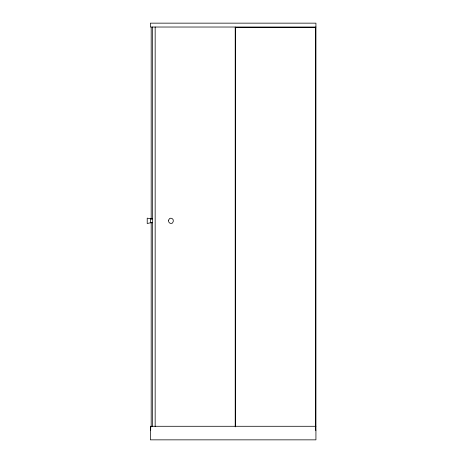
<?xml version="1.0" encoding="UTF-8"?>
<svg xmlns="http://www.w3.org/2000/svg" width="463" height="463" viewBox="0 0 463 463"><rect width="100%" height="100%" fill="white"/><g stroke="black" fill="none" stroke-linecap="round" stroke-linejoin="round"><path stroke-width="0.69" d="M315.598 430.162L315.598 27.415L315.928 27.028L150.365 27.028L150.365 23.15L315.928 23.15L315.928 439.85L150.365 439.85L150.365 426.284L315.928 426.284M235.204 426.545L235.204 27.028L235.534 27.415L315.598 27.415M150.365 218.895L150.365 222.79L147.217 223.531L147.217 218.154L152.425 218.901M150.365 222.778L152.425 222.778M315.598 429.774L315.928 430.162M235.534 27.415L235.534 426.88M155.157 27.028L155.157 426.545M152.402 27.028L152.402 426.545M151.187 27.415L151.187 219.56M151.187 222.454L151.187 426.88M150.695 426.284L150.695 430.162M168.677 220.122C167.554 223.288 172.641 225.122 173.237 221.557C174.36 218.391 169.279 216.557 168.677 220.122"/></g></svg>
